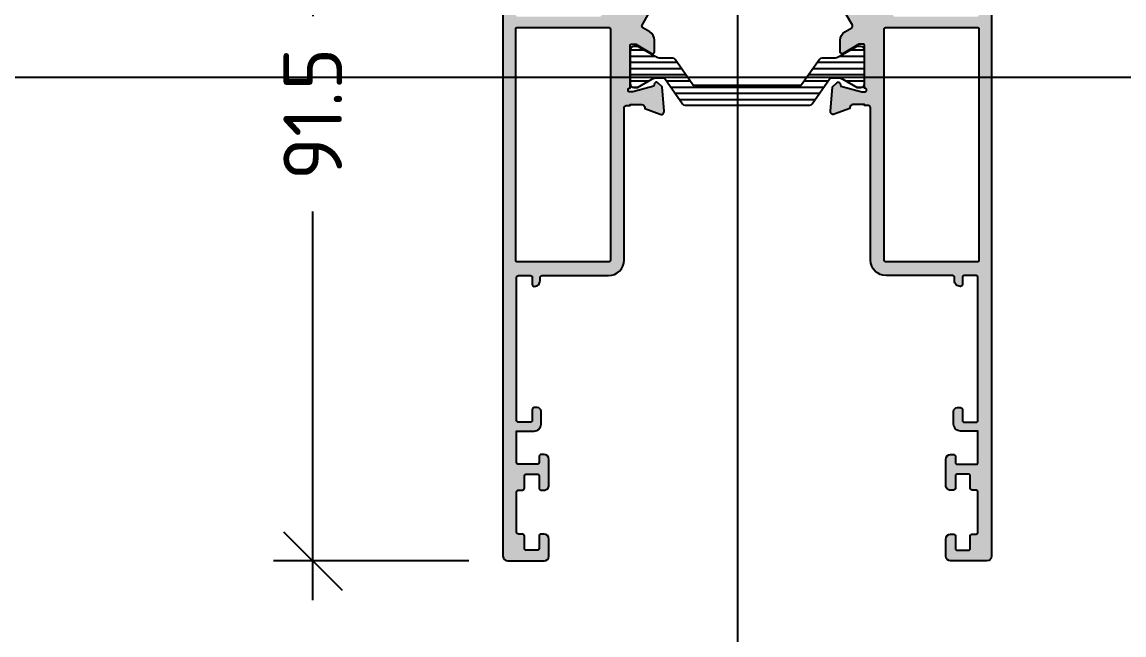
# Model space of a CAD drawing. Extents: x -4122 to 3414, y -5760 to 3840.
# Drawn here: x 667.8 to 780.6, y 1783 to 1845.7 of the extents above; entities that cross this region are included whole.
import ezdxf

# ---------------------------------------------------------------- set-up
doc = ezdxf.new("R2010")
doc.units = 0
doc.layers.get('0').update_dxf_attribs({"linetype": 'CONTINUOUS'})
doc.layers.get('DEFPOINTS').update_dxf_attribs({"linetype": 'CONTINUOUS'})
for name, color, linetype in [('ALUM', 7, 'CONTINUOUS'), ('DIM', 94, 'CONTINUOUS'), ('HATCH', 253, 'CONTINUOUS'), ('HATCH_PP', 254, 'CONTINUOUS'), ('PP', 7, 'CONTINUOUS'), ('UNMOVABLE', 4, 'CONTINUOUS')]:
    doc.layers.add(name, color=color, linetype=linetype)
doc.styles.add('ETEM_NAN', font='isocpeur.ttf')
doc.dimstyles.new('ETEM_ARCHITECTURE_STYLE$0', dxfattribs={"dimtxt": 2, "dimasz": 1, "dimexe": 1, "dimexo": 1, "dimgap": 1, "dimtad": 0, "dimdec": 1, "dimtxsty": 'ETEM_NAN', "dimblk": 'OBLIQUE', "dimcen": 0, "dimdle": 1, "dimclrd": 7, "dimclre": 7, "dimclrt": 7, "dimazin": 3, "dimtfac": 1, "dimtdec": 1, "dimtmove": 0, "dimatfit": 3, "dimtolj": 1, "dimtzin": 0})

# ---------------------------------------------------------------- blocks, each defined once
blk = doc.blocks.new('E_75_TEST_PAGE')
at = {"layer": 'DEFPOINTS'}
for p, q in [((185.9338302113247, 0), (185.9338302113247, -960)), ((278.8067960027729, -80), (73.06086441988009, -80))]:
    blk.add_line(p, q, dxfattribs=at)
blk = doc.blocks.new('_OBLIQUE')
at = {"color": 0, "linetype": 'BYBLOCK'}
blk.add_line((-0.5, -0.5), (0.5, 0.5), dxfattribs=at)
blk = doc.blocks.new('*D28')
at = {"layer": 'DEFPOINTS', "color": 0}
for p in [(717.228800937229, 1882.025410444965), (697.5642708811928, 1790.525410444963), (717.5288009372301, 1790.525410444963)]:
    blk.add_point(p, dxfattribs=at)
at = {"layer": 'DIM', "color": 7}
for p, q in [((697.5642708811927, 1886.025410444965), (697.5642708811927, 1846.275410444964)), ((713.228800937229, 1882.025410444965), (693.5642708811927, 1882.025410444965)), ((697.5642708811928, 1786.525410444963), (697.5642708811927, 1826.275410444964)), ((713.5288009372301, 1790.525410444963), (693.5642708811928, 1790.525410444963))]:
    blk.add_line(p, q, dxfattribs=at)
at = {"layer": 'DIM', "color": 7, "xscale": 6, "yscale": 6, "zscale": 6}
for p, rotation in [((697.5642708811927, 1882.025410444965), 90), ((697.5642708811928, 1790.525410444963), 270)]:
    blk.add_blockref('_OBLIQUE', p, dxfattribs=dict(at, rotation=rotation))
at = {"layer": 'DIM', "color": 7, "insert": (697.5642708811931, 1836.275410444963), "char_height": 6, "attachment_point": 5, "rotation": 90, "style": 'ETEM_NAN'}
blk.add_mtext('91.5', dxfattribs=at)

msp = doc.modelspace()

# ---------------------------------------------------------------- hatches: boundary and pattern name
at = {"layer": 'HATCH'}
h = msp.add_hatch(color=256, dxfattribs=at)
edge = h.paths.add_edge_path(flags=16)
edge.add_line((718.3288009370345, 1859.425410444956), (718.3288009371403, 1846.425410444971))
edge.add_arc((718.5288009371408, 1846.425410444973), 0.2000000000007276, 180.0000000005211, 269.9999999999186)
edge.add_line((718.5288009371408, 1846.225410444972), (726.9288009370174, 1846.225410444968))
edge.add_arc((726.9288009370172, 1846.425410444969), 0.2000000000006708, 269.9999999999837, 360.0000000000163)
edge.add_line((727.1288009370179, 1846.425410444969), (727.1288009370181, 1859.425410444949))
edge.add_arc((726.9288009370176, 1859.425410444949), 0.2000000000007276, 0, 89.99999999995114)
edge.add_line((726.9288009370176, 1859.62541044495), (718.5288009370335, 1859.625410444957))
edge.add_arc((718.5288009370335, 1859.425410444958), 0.1999999999988233, 89.99999999992671, 180.0000000005455)
edge = h.paths.add_edge_path()
edge.add_line((732.023827508479, 1857.169734665654), (731.5238275083815, 1859.369734665664))
edge.add_arc((731.3288009372264, 1859.325410444938), 0.1999999999986332, 12.80426606769394, 121.3117946474733)
edge.add_line((731.2248619380545, 1859.496280818176), (729.6288009372275, 1858.525410444937))
edge.add_line((729.6288009372275, 1858.525410444937), (729.2288009372252, 1858.525410444937))
edge.add_arc((729.2288009372252, 1858.725410444938), 0.2000000000007276, 180, 270, ccw=False)
edge.add_line((729.0288009372244, 1858.725410444938), (729.0288009372254, 1863.025410444946))
edge.add_arc((729.0288009372267, 1863.225410444943), 0.1999999999970896, 89.99999999964172, 269.99999999964984, ccw=False)
edge.add_line((729.0288009372281, 1863.42541044494), (729.3288009372278, 1863.42541044494))
edge.add_line((729.3288009372278, 1863.42541044494), (731.4669862995739, 1862.852485403834))
edge.add_line((731.4669862995739, 1862.852485403834), (731.5417009222516, 1862.573646635919))
edge.add_arc((731.7348860875092, 1862.625410444939), 0.1999999999998739, 195.0000000000041, 315.0000000002476)
edge.add_line((731.8763074437471, 1862.483989088702), (732.3106016881899, 1862.918283333148))
edge.add_line((732.3106016881899, 1862.918283333148), (732.5276593466593, 1865.399263722117))
edge.add_arc((732.2288009372297, 1865.42541044494), 0.3000000000015386, 355.0000000002853, 470.000000000246)
edge.add_line((732.1261948942307, 1865.707318231177), (730.5288009372294, 1865.125914378431))
edge.add_line((730.5288009372294, 1865.125914378431), (730.5288009372294, 1865.025410444942))
edge.add_arc((730.2288009372297, 1865.025410444942), 0.2999999999994429, 269.9999999996852, 359.99999999996743, ccw=False)
edge.add_line((730.2288009372284, 1864.725410444943), (729.7870585067234, 1864.725410444941))
edge.add_arc((729.7870585067227, 1864.525410444942), 0.199999999998937, 89.99999999988601, 156.4218215216777)
edge.add_arc((729.3288009372264, 1864.725410444939), 0.3000000000004058, 191.536959031283, 336.42182152242333, ccw=False)
edge.add_arc((728.8389029886563, 1864.625410444949), 0.2000000000111299, 11.5369590317385, 89.99999999943819)
edge.add_line((728.8389029886581, 1864.82541044496), (728.1288009371864, 1864.825410444932))
edge.add_arc((728.1288009372253, 1863.825410444932), 1.000000000000199, 90.00000000221306, 179.9999999999886)
edge.add_line((727.1288009372253, 1863.825410444932), (727.1288009372212, 1860.925410444946))
edge.add_arc((726.9288009372236, 1860.925410444946), 0.1999999999971749, 269.99999999997556, 359.99999999997556, ccw=False)
edge.add_line((726.9288009372236, 1860.725410444948), (718.528800937199, 1860.725410444948))
edge.add_arc((718.5288009371994, 1860.925410444949), 0.2000000000006992, 179.9999999999918, 269.99999999997556, ccw=False)
edge.add_line((718.3288009371987, 1860.925410444949), (718.3288009371994, 1873.525410444964))
edge.add_arc((718.5288009371963, 1873.525410444964), 0.1999999999970896, 90, 180, ccw=False)
edge.add_line((718.5288009371963, 1873.725410444961), (720.8288009372123, 1873.725410444961))
edge.add_arc((720.8288009372114, 1873.525410444961), 0.1999999999999034, 2.850129021680914e-10, 89.99999999971499, ccw=False)
edge.add_line((721.0288009372113, 1873.525410444962), (721.0288009372133, 1872.125410444963))
edge.add_arc((721.228800937212, 1872.125410444963), 0.1999999999989654, 180.0000000000244, 269.9999999995521)
edge.add_arc((721.2288009372174, 1872.725410444963), 0.799999999999585, 269.9999999995237, 359.9999999999776)
edge.add_line((722.0288009372167, 1872.725410444963), (722.0288009372176, 1875.025410444957))
edge.add_arc((721.2288009372111, 1875.025410444957), 0.8000000000064915, 359.9999999999939, 449.9999999999166)
edge.add_arc((721.228800937212, 1875.625410444963), 0.2000000000007844, 89.99999999991857, 179.9999999999837)
edge.add_line((721.0288009372113, 1875.625410444963), (721.0288009372108, 1875.025410444964))
edge.add_arc((720.8288009372119, 1875.025410444964), 0.1999999999989654, 270.00000000007327, 359.99999999999187, ccw=False)
edge.add_line((720.8288009372123, 1874.825410444965), (718.828800937224, 1874.825410444963))
edge.add_arc((718.8288009372233, 1875.325410444963), 0.5, 180, 270.0000000000521, ccw=False)
edge.add_line((718.3288009372233, 1875.325410444963), (718.3288009372233, 1880.325410444963))
edge.add_arc((718.8288009372233, 1880.325410444963), 0.5, 90, 180, ccw=False)
edge.add_line((718.8288009372233, 1880.825410444963), (720.8288009372105, 1880.825410444963))
edge.add_arc((720.8288009372105, 1880.625410444963), 0.200000000000756, 8.071765478234738e-12, 89.99999999999193, ccw=False)
edge.add_line((721.0288009372113, 1880.625410444963), (721.0288009372117, 1880.025410444964))
edge.add_arc((721.2288009372106, 1880.025410444964), 0.199999999998937, 180.0000000000082, 269.9999999996662)
edge.add_arc((721.2288009372143, 1880.625410444967), 0.8000000000014893, 269.9999999996539, 360.000000000232)
edge.add_line((722.0288009372158, 1880.62541044497), (722.0288009372117, 1881.825410444965))
edge.add_arc((721.8288009372114, 1881.825410444964), 0.2000000000003865, 4.233954e-10, 90.00000000003257)
edge.add_line((721.8288009372114, 1882.025410444964), (717.2288009372288, 1882.025410444964))
edge.add_arc((717.2288009372288, 1881.825410444963), 0.2000000000007276, 90.00000000004886, 180)
edge.add_line((717.0288009372281, 1881.825410444963), (717.0288009372297, 1791.025410444962))
edge.add_arc((717.5288009372299, 1791.025410444962), 0.5, 180, 270)
edge.add_line((717.5288009372299, 1790.525410444962), (721.22880093723, 1790.525410444962))
edge.add_arc((721.2288009372297, 1791.025410444962), 0.5000000000000142, 270, 359.9999999999984)
edge.add_line((721.7288009372297, 1791.025410444962), (721.72880093723, 1792.775410444955))
edge.add_arc((721.2288009372302, 1792.775410444955), 0.5, 359.9999999999984, 450)
edge.add_line((721.2288009372302, 1793.275410444955), (720.9288009372293, 1793.275410444955))
edge.add_arc((720.9288009372291, 1793.075410444956), 0.1999999999989654, 89.99999999995114, 179.9999999999837)
edge.add_line((720.7288009372302, 1793.075410444956), (720.7288009372302, 1791.825410444951))
edge.add_arc((720.5288009372294, 1791.825410444951), 0.2000000000006708, -89.99999999995123, 1.63140612130519e-11, ccw=False)
edge.add_line((720.5288009372294, 1791.62541044495), (719.4288009372304, 1791.62541044495))
edge.add_arc((719.4288009372304, 1791.825410444951), 0.2000000000006708, 179.9999999999837, 269.9999999999511, ccw=False)
edge.add_line((719.2288009372302, 1791.825410444951), (719.2288009372302, 1793.075410444956))
edge.add_arc((719.0288009372308, 1793.075410444956), 0.1999999999989654, 1.62844e-11, 90.00000000004886)
edge.add_line((719.0288009372308, 1793.275410444955), (718.6288009372421, 1793.275410444955))
edge.add_arc((718.6288009372421, 1793.475410444956), 0.2000000000006708, 179.9999999999837, 269.9999999999511, ccw=False)
edge.add_line((718.4288009372418, 1793.475410444956), (718.4288009372418, 1797.575410444956))
edge.add_arc((718.6288009372407, 1797.575410444956), 0.1999999999989654, 89.99999999995123, 179.9999999999837, ccw=False)
edge.add_line((718.6288009372407, 1797.775410444955), (719.0288009372294, 1797.775410444955))
edge.add_arc((719.0288009372294, 1797.975410444956), 0.2000000000006708, 270.0000000000488, 360.0000000000163)
edge.add_line((719.2288009372302, 1797.975410444956), (719.2288009372302, 1799.225410444943))
edge.add_arc((719.4288009372291, 1799.225410444943), 0.1999999999989654, 89.99999999995123, 179.9999999999837, ccw=False)
edge.add_line((719.4288009372291, 1799.425410444942), (720.5288009371815, 1799.425410444942))
edge.add_arc((720.5288009371826, 1799.225410444944), 0.1999999999979138, 1.7993784240388777e-09, 90.00000000033378, ccw=False)
edge.add_line((720.7288009371806, 1799.22541044495), (720.7288009372229, 1797.975410444948))
edge.add_arc((720.9288009372236, 1797.975410444956), 0.2000000000005286, 180.0000000020274, 269.9999999999756)
edge.add_line((720.9288009372232, 1797.775410444955), (721.2288009372295, 1797.775410444955))
edge.add_arc((721.2288009372288, 1798.275410444956), 0.5000000000011653, 270.0000000000944, 360.0000000004918)
edge.add_line((721.7288009372302, 1798.27541044496), (721.7288009372047, 1800.925410445053))
edge.add_arc((721.2288009371956, 1800.925410445047), 0.5000000000089528, 6.090381e-10, 89.99999999898711)
edge.add_line((721.2288009372043, 1801.425410445057), (720.9288009372, 1801.425410445062))
edge.add_arc((720.9288009371973, 1801.22541044506), 0.2000000000017224, 89.99999999925906, 180.0000000335866)
edge.add_line((720.7288009371956, 1801.225410444943), (720.7288009375492, 1800.625410445166))
edge.add_arc((720.5288009375478, 1800.625410445049), 0.2000000000016371, -89.99999999684093, 3.3607022942305775e-08, ccw=False)
edge.add_line((720.5288009375587, 1800.425410445047), (718.6288009372275, 1800.425410444955))
edge.add_arc((718.6288009372184, 1800.625410444955), 0.200000000000486, 179.9999999999308, 270.0000000026055, ccw=False)
edge.add_line((718.4288009372177, 1800.625410444955), (718.4288009372182, 1803.825410445002))
edge.add_line((718.4288009372182, 1803.825410445002), (720.2288009372218, 1803.825410445002))
edge.add_arc((720.228800937222, 1804.525410445001), 0.6999999999991502, 269.9999999999814, 360.0000000001291)
edge.add_line((720.9288009372214, 1804.525410445002), (720.9288009372189, 1805.825410445005))
edge.add_arc((720.528800937219, 1805.825410445005), 0.4000000000000625, 5.90311e-11, 90.0000000000692)
edge.add_line((720.5288009372181, 1806.225410445005), (720.2288009372188, 1806.225410445005))
edge.add_arc((720.2288009372188, 1806.025410445004), 0.2000000000007276, 90, 180)
edge.add_line((720.0288009372181, 1806.025410445004), (720.0288009372181, 1804.925410445004))
edge.add_arc((719.8288009372183, 1804.925410445005), 0.1999999999999602, 270.0000000000407, 359.99999999969873, ccw=False)
edge.add_line((719.8288009372183, 1804.725410445005), (718.6288009372182, 1804.725410445007))
edge.add_arc((718.6288009372189, 1804.925410445007), 0.2000000000006423, 179.9999999999756, 269.999999999829, ccw=False)
edge.add_line((718.4288009372182, 1804.925410445007), (718.4288009372195, 1819.525410444962))
edge.add_arc((718.6288009372203, 1819.525410444962), 0.2000000000007276, 90, 180, ccw=False)
edge.add_line((718.6288009372203, 1819.725410444963), (719.8288009372169, 1819.725410444963))
edge.add_arc((719.8288009372169, 1819.525410444962), 0.2000000000008129, 2.4385826691286638e-11, 89.99999999999193, ccw=False)
edge.add_line((720.0288009372176, 1819.525410444962), (720.0288009372185, 1818.825410444962))
edge.add_arc((720.2288009372197, 1818.825410444962), 0.2000000000007844, 180.0000000000203, 269.9999999988275)
edge.add_arc((720.2288009372274, 1819.225410444954), 0.599999999993102, 269.9999999988329, 360.0000000039938)
edge.add_line((720.8288009372205, 1819.225410444996), (720.8288009371996, 1819.525410444948))
edge.add_arc((721.0288009372008, 1819.525410444962), 0.2000000000009265, 90.00000000000807, 180.0000000041118, ccw=False)
edge.add_line((721.0288009372008, 1819.725410444963), (727.8288009372224, 1819.725410444963))
edge.add_arc((727.8288009372224, 1821.325410444958), 1.599999999995006, 270.0000000000041, 359.9999999999964)
edge.add_line((729.4288009372173, 1821.325410444958), (729.4288009372211, 1836.925410444947))
edge.add_arc((729.6288009372189, 1836.925410444949), 0.1999999999977149, 90.00000000002439, 180.0000000003501, ccw=False)
edge.add_line((729.6288009372189, 1837.125410444946), (730.028800937221, 1837.125410444946))
edge.add_line((730.0288009372208, 1837.125410444946), (730.0288009372208, 1837.225410444956))
edge.add_line((730.0288009372208, 1837.225410444956), (731.2288009372222, 1837.22541044495))
edge.add_arc((731.2288009372238, 1836.925410444951), 0.2999999999994429, 3.26281224261038e-11, 90.0000000003148, ccw=False)
edge.add_line((731.5288009372235, 1836.925410444951), (731.5288009372235, 1836.824906511462))
edge.add_line((731.5288009372235, 1836.824906511462), (733.1261948942248, 1836.243502658716))
edge.add_arc((733.2288009372243, 1836.525410444953), 0.3000000000015718, 249.9999999997731, 364.9999999997029)
edge.add_line((733.5276593466534, 1836.551557167776), (733.310601688184, 1839.032537556745))
edge.add_line((733.310601688184, 1839.032537556745), (732.876307443741, 1839.466831801191))
edge.add_arc((732.7348860875037, 1839.325410444952), 0.200000000000693, 45.00000000020727, 164.9999999995514)
edge.add_line((732.5417009222457, 1839.377174253975), (732.466986299568, 1839.098335486059))
edge.add_line((732.466986299568, 1839.098335486059), (730.3288009372219, 1838.525410444953))
edge.add_line((730.3288009372219, 1838.525410444953), (730.0288009372222, 1838.525410444953))
edge.add_arc((730.0288009372208, 1838.72541044495), 0.1999999999970896, 90.00000000035828, 270.00000000035016, ccw=False)
edge.add_line((730.0288009372194, 1838.925410444947), (730.0288009372199, 1843.22541044495))
edge.add_arc((730.2288009372206, 1843.22541044495), 0.2000000000007276, 90, 180, ccw=False)
edge.add_line((730.2288009372206, 1843.425410444951), (730.628800937223, 1843.425410444951))
edge.add_line((730.628800937223, 1843.425410444951), (732.2248619380499, 1842.454540071708))
edge.add_arc((732.3288009372219, 1842.625410444947), 0.1999999999990307, 238.6882053525763, 360.0000000030045)
edge.add_line((732.5288009372208, 1842.625410444957), (732.5288009371683, 1843.814330416827))
edge.add_arc((731.528800937254, 1843.814330416782), 0.9999999999141664, 2.5843406e-09, 58.68820535270839)
edge.add_line((732.0484959330694, 1844.668682282908), (731.3450055542454, 1845.096609515206))
edge.add_arc((731.4489445534183, 1845.267479888446), 0.2000000000005095, 149.9999999998697, 238.6882053524909, ccw=False)
edge.add_line((731.275739472661, 1845.367479888447), (732.0020060180783, 1846.625410444946))
edge.add_arc((731.8288009373224, 1846.725410444946), 0.1999999999992352, 329.999999999866, 449.9999999998046)
edge.add_line((731.8288009373233, 1846.925410444946), (728.5288009372251, 1846.925410444964))
edge.add_line((728.5288009372249, 1846.925410444964), (728.5288009372249, 1856.725410444927))
edge.add_arc((728.7288009372256, 1856.725410444927), 0.2000000000006992, 90.0000000000407, 180.0000000000081, ccw=False)
edge.add_line((728.7288009372256, 1856.925410444927), (731.8288009373222, 1856.925410444927))
edge.add_arc((731.828800937322, 1857.125410444928), 0.2000000000006423, 270.0000000000488, 372.8042660675896)
edge = h.paths.add_edge_path(flags=16)
edge.add_line((718.5288009373468, 1845.12541044497), (727.8288009371203, 1845.12541044497))
edge.add_arc((727.82880093712, 1844.925410444988), 0.1999999999816282, 2.6062707547680475e-10, 89.99999999996737, ccw=False)
edge.add_line((728.0288009371017, 1844.925410444989), (728.0288009372206, 1821.32541044496))
edge.add_arc((727.8288009372214, 1821.325410444958), 0.199999999999477, -89.9999999999593, 3.6641267797676846e-10, ccw=False)
edge.add_line((727.8288009372214, 1821.125410444959), (718.5288009372165, 1821.125410444966))
edge.add_arc((718.5288009372167, 1821.325410444966), 0.1999999999993634, 179.9999999996092, 269.99999999987784, ccw=False)
edge.add_line((718.3288009372174, 1821.325410444967), (718.3288009373458, 1844.925410444971))
edge.add_arc((718.5288009373463, 1844.92541044497), 0.2000000000003013, 89.99999999984527, 179.999999999601, ccw=False)
h = msp.add_hatch(color=256, dxfattribs=at)
h.dxf.hatch_style = 1
edge = h.paths.add_edge_path()
edge.add_arc((758.7288009374348, 1863.825410444942), 0.1999999999993867, -3.216086952306796e-09, 44.999999996816086, ccw=False)
edge.add_line((758.9288009374342, 1863.825410444931), (758.9288009374344, 1863.52541044495))
edge.add_arc((758.7288009374334, 1863.52541044495), 0.2000000000007844, 270.0000000003582, 360, ccw=False)
edge.add_line((758.7288009374348, 1863.325410444949), (758.4288009374201, 1863.325410444947))
edge.add_arc((758.4288009374319, 1861.325410444947), 2.000000000000085, 90.0000000003322, 138.5903778906429)
edge.add_line((756.9288009374337, 1862.648286100482), (756.9288009374337, 1860.925410444949))
edge.add_arc((757.1288009374344, 1860.925410444949), 0.2000000000007276, 180.0000000000082, 270)
edge.add_line((757.1288009374344, 1860.725410444948), (765.428800937371, 1860.725410444948))
edge.add_arc((765.4288009373705, 1860.925410444949), 0.2000000000007276, 270.0000000000326, 360)
edge.add_line((765.6288009373712, 1860.925410444949), (765.6288009373715, 1863.125410444948))
edge.add_arc((765.4288009373705, 1863.125410444948), 0.2000000000007276, 359.9999999999919, 449.9999999998371)
edge.add_line((765.4288009373714, 1863.325410444949), (764.3288009374174, 1863.325410444951))
edge.add_arc((764.3288009374179, 1863.62541044495), 0.2999999999991587, 150.0000000003645, 269.9999999998263, ccw=False)
edge.add_line((764.0689933162827, 1863.775410444948), (764.9061512066074, 1865.225410444948))
edge.add_arc((765.0793562873647, 1865.125410444948), 0.2000000000006819, 89.99999999996737, 150.0000000000112, ccw=False)
edge.add_line((765.0793562873652, 1865.325410444949), (766.8288009374343, 1865.325410444947))
edge.add_arc((766.8288009374343, 1865.125410444948), 0.1999999999989654, 1.63140612130519e-11, 90.00000000001631, ccw=False)
edge.add_line((767.0288009374332, 1865.125410444948), (767.0288009372204, 1791.025410444962))
edge.add_arc((766.5288009372204, 1791.025410444962), 0.5, 270, 360, ccw=False)
edge.add_line((766.5288009372204, 1790.525410444962), (762.8288009372203, 1790.525410444962))
edge.add_arc((762.8288009372205, 1791.025410444962), 0.4999999999999858, 179.9999999999984, 269.9999999999935, ccw=False)
edge.add_line((762.3288009372205, 1791.025410444962), (762.3288009372203, 1792.775410444955))
edge.add_arc((762.8288009372201, 1792.775410444955), 0.5, 90, 180.0000000000016, ccw=False)
edge.add_line((762.8288009372201, 1793.275410444955), (763.128800937221, 1793.275410444955))
edge.add_arc((763.1288009372212, 1793.075410444956), 0.1999999999989086, 0, 90.00000000003263, ccw=False)
edge.add_line((763.3288009372201, 1793.075410444956), (763.3288009372201, 1791.825410444951))
edge.add_arc((763.5288009372208, 1791.825410444951), 0.2000000000006708, 179.9999999999837, 269.9999999999512)
edge.add_line((763.5288009372208, 1791.62541044495), (764.6288009372198, 1791.62541044495))
edge.add_arc((764.6288009372194, 1791.825410444951), 0.2000000000007276, 270.0000000000326, 360)
edge.add_line((764.8288009372201, 1791.825410444951), (764.8288009372199, 1793.075410444956))
edge.add_arc((765.028800937219, 1793.075410444956), 0.1999999999989654, 89.99999999995123, 179.9999999999837, ccw=False)
edge.add_line((765.0288009372194, 1793.275410444955), (765.4288009372082, 1793.275410444955))
edge.add_arc((765.4288009372077, 1793.475410444956), 0.2000000000006708, 270.0000000000488, 360.0000000000163)
edge.add_line((765.6288009372084, 1793.475410444956), (765.6288009372084, 1797.575410444956))
edge.add_arc((765.4288009372095, 1797.575410444956), 0.1999999999989654, 1.62844e-11, 90.00000000004886)
edge.add_line((765.4288009372095, 1797.775410444955), (765.0288009372208, 1797.775410444955))
edge.add_arc((765.0288009372208, 1797.975410444956), 0.2000000000006708, 179.9999999999837, 269.9999999999511, ccw=False)
edge.add_line((764.8288009372201, 1797.975410444956), (764.8288009372201, 1799.225410444943))
edge.add_arc((764.6288009372212, 1799.225410444943), 0.1999999999989654, 1.62844e-11, 90.00000000004886)
edge.add_line((764.6288009372212, 1799.425410444942), (763.5288009372688, 1799.425410444942))
edge.add_arc((763.5288009372672, 1799.225410444944), 0.1999999999979138, 89.99999999965803, 179.9999999982006)
edge.add_line((763.3288009372696, 1799.22541044495), (763.3288009372274, 1797.975410444948))
edge.add_arc((763.1288009372266, 1797.975410444956), 0.2000000000005002, 270.00000000001626, 359.99999999797257, ccw=False)
edge.add_line((763.1288009372266, 1797.775410444955), (762.8288009372203, 1797.775410444955))
edge.add_arc((762.8288009372214, 1798.275410444956), 0.5000000000011653, 179.9999999995082, 269.9999999999088, ccw=False)
edge.add_line((762.3288009372201, 1798.27541044496), (762.3288009372455, 1800.925410445053))
edge.add_arc((762.8288009372546, 1800.925410445047), 0.5000000000089244, 90.00000000100971, 179.999999999391, ccw=False)
edge.add_line((762.8288009372455, 1801.425410445057), (763.1288009372498, 1801.425410445062))
edge.add_arc((763.1288009372525, 1801.22541044506), 0.2000000000017366, -3.358258027219563e-08, 90.00000000074908, ccw=False)
edge.add_line((763.3288009372542, 1801.225410444943), (763.3288009369006, 1800.625410445166))
edge.add_arc((763.5288009369025, 1800.625410445049), 0.2000000000016371, 179.9999999663889, 269.9999999968408)
edge.add_line((763.5288009368916, 1800.425410445047), (765.4288009372227, 1800.425410444955))
edge.add_arc((765.4288009372318, 1800.625410444955), 0.2000000000005002, 269.9999999973945, 360.0000000000651)
edge.add_line((765.6288009372321, 1800.625410444955), (765.6288009372316, 1803.825410445002))
edge.add_line((765.6288009372316, 1803.825410445002), (763.828800937228, 1803.825410445002))
edge.add_arc((763.8288009372278, 1804.525410445001), 0.6999999999991502, 179.9999999998709, 270.00000000001864, ccw=False)
edge.add_line((763.1288009372289, 1804.525410445002), (763.1288009372314, 1805.825410445005))
edge.add_arc((763.5288009372313, 1805.825410445005), 0.4000000000000341, 89.99999999992667, 179.9999999999389, ccw=False)
edge.add_line((763.5288009372317, 1806.225410445005), (763.828800937231, 1806.225410445005))
edge.add_arc((763.828800937231, 1806.025410445004), 0.2000000000007276, 0, 90, ccw=False)
edge.add_line((764.0288009372317, 1806.025410445004), (764.0288009372317, 1804.925410445004))
edge.add_arc((764.228800937232, 1804.925410445005), 0.1999999999999886, 180.0000000003013, 269.9999999999512)
edge.add_line((764.2288009372315, 1804.725410445005), (765.4288009372316, 1804.725410445007))
edge.add_arc((765.4288009372314, 1804.925410445007), 0.2000000000006423, 270.0000000001791, 360.0000000000244)
edge.add_line((765.6288009372316, 1804.925410445007), (765.6288009372303, 1819.525410444962))
edge.add_arc((765.4288009372295, 1819.525410444962), 0.2000000000007276, 0, 90)
edge.add_line((765.4288009372295, 1819.725410444963), (764.2288009372329, 1819.725410444963))
edge.add_arc((764.2288009372329, 1819.525410444962), 0.2000000000008129, 90, 179.9999999999756)
edge.add_line((764.0288009372322, 1819.525410444962), (764.0288009372313, 1818.825410444962))
edge.add_arc((763.8288009372305, 1818.825410444962), 0.2000000000007844, 270.00000000117245, 359.99999999997965, ccw=False)
edge.add_arc((763.8288009372224, 1819.225410444954), 0.599999999993102, 179.9999999960062, 270.0000000011616, ccw=False)
edge.add_line((763.2288009372293, 1819.225410444996), (763.2288009372502, 1819.525410444948))
edge.add_arc((763.0288009372495, 1819.525410444962), 0.200000000000955, 359.9999999958882, 449.9999999999837)
edge.add_line((763.0288009372495, 1819.725410444963), (756.2288009372279, 1819.725410444963))
edge.add_arc((756.2288009372279, 1821.325410444958), 1.599999999995006, 180.0000000000036, 269.9999999999959, ccw=False)
edge.add_line((754.628800937233, 1821.325410444958), (754.6288009372291, 1836.925410444947))
edge.add_arc((754.4288009372314, 1836.925410444949), 0.1999999999977149, 359.9999999996499, 449.9999999999675)
edge.add_line((754.4288009372314, 1837.125410444946), (754.0288009372292, 1837.125410444946))
edge.add_line((754.028800937229, 1837.125410444946), (754.028800937229, 1837.225410444956))
edge.add_line((754.028800937229, 1837.225410444956), (752.8288009372276, 1837.22541044495))
edge.add_arc((752.828800937226, 1836.925410444951), 0.2999999999994429, 89.99999999968517, 179.9999999999674)
edge.add_line((752.5288009372267, 1836.925410444951), (752.5288009372267, 1836.824906511462))
edge.add_line((752.5288009372267, 1836.824906511462), (750.9314069802255, 1836.243502658716))
edge.add_arc((750.828800937226, 1836.525410444953), 0.3000000000015913, 175.0000000002966, 290.00000000023715, ccw=False)
edge.add_line((750.5299425277968, 1836.551557167776), (750.7470001862663, 1839.032537556745))
edge.add_line((750.7470001862663, 1839.032537556745), (751.1812944307093, 1839.466831801191))
edge.add_arc((751.3227157869466, 1839.325410444952), 0.200000000000693, 15.000000000448608, 134.9999999997927, ccw=False)
edge.add_line((751.5159009522046, 1839.377174253975), (751.5906155748822, 1839.098335486059))
edge.add_line((751.5906155748822, 1839.098335486059), (753.7288009372284, 1838.525410444953))
edge.add_line((753.7288009372284, 1838.525410444953), (754.0288009372281, 1838.525410444953))
edge.add_arc((754.028800937229, 1838.72541044495), 0.1999999999970896, 269.9999999996417, 449.9999999996417)
edge.add_line((754.0288009372304, 1838.925410444947), (754.0288009372301, 1843.22541044495))
edge.add_arc((753.8288009372292, 1843.22541044495), 0.2000000000007276, 0, 90)
edge.add_line((753.8288009372292, 1843.425410444951), (753.4288009372268, 1843.425410444951))
edge.add_line((753.4288009372268, 1843.425410444951), (751.8327399363999, 1842.454540071708))
edge.add_arc((751.7288009372284, 1842.625410444947), 0.1999999999989769, 179.9999999969874, 301.311794647414, ccw=False)
edge.add_line((751.528800937229, 1842.625410444957), (751.5288009372815, 1843.814330416827))
edge.add_arc((752.5288009371958, 1843.814330416782), 0.9999999999141096, 121.31179464729331, 179.9999999974189, ccw=False)
edge.add_line((752.0091059413804, 1844.668682282908), (752.7125963202044, 1845.096609515206))
edge.add_arc((752.608657321032, 1845.267479888446), 0.20000000000048, 301.3117946474953, 390.0000000001385)
edge.add_line((752.7818624017888, 1845.367479888447), (752.0555958563717, 1846.625410444946))
edge.add_arc((752.2288009371279, 1846.725410444946), 0.1999999999992106, 90.00000000019543, 210.0000000001381, ccw=False)
edge.add_line((752.228800937127, 1846.925410444946), (755.5288009372251, 1846.925410444964))
edge.add_line((755.5288009372249, 1846.925410444964), (755.5288009372249, 1856.725410444927))
edge.add_arc((755.3288009372242, 1856.725410444927), 0.2000000000007276, 0, 89.99999999996744)
edge.add_line((755.3288009372246, 1856.925410444927), (752.2288009371281, 1856.925410444927))
edge.add_arc((752.2288009371283, 1857.125410444928), 0.2000000000006139, 167.1957339324006, 269.9999999999511, ccw=False)
edge.add_line((752.0337743659712, 1857.169734665654), (752.5337743660688, 1859.369734665664))
edge.add_arc((752.7288009372238, 1859.325410444938), 0.1999999999986332, 58.68820535252672, 167.195733932306, ccw=False)
edge.add_line((752.8327399363953, 1859.496280818176), (754.4288009372223, 1858.525410444937))
edge.add_line((754.4288009372223, 1858.525410444937), (754.8288009372246, 1858.525410444937))
edge.add_arc((754.8288009372246, 1858.725410444938), 0.2000000000007276, 270, 360)
edge.add_line((755.0288009372254, 1858.725410444938), (755.0288009372244, 1863.025410444946))
edge.add_arc((755.0288009372235, 1863.225410444943), 0.1999999999970896, 270.0000000003583, 450.0000000003583)
edge.add_line((755.0288009372222, 1863.42541044494), (754.7288009372224, 1863.42541044494))
edge.add_line((754.7288009372224, 1863.42541044494), (752.5906155748763, 1862.852485403834))
edge.add_line((752.5906155748763, 1862.852485403834), (752.5159009521986, 1862.573646635919))
edge.add_arc((752.3227157869411, 1862.625410444939), 0.1999999999998465, 224.9999999997467, 344.99999999999375, ccw=False)
edge.add_line((752.1812944307031, 1862.483989088702), (751.7470001862604, 1862.918283333148))
edge.add_line((751.7470001862604, 1862.918283333148), (751.5299425277909, 1865.399263722117))
edge.add_arc((751.8288009372201, 1865.42541044494), 0.300000000001567, 69.9999999997591, 184.9999999997142, ccw=False)
edge.add_line((751.9314069802195, 1865.707318231177), (753.5288009372208, 1865.125914378431))
edge.add_line((753.5288009372208, 1865.125914378431), (753.5288009372208, 1865.025410444942))
edge.add_arc((753.8288009372205, 1865.025410444942), 0.2999999999994429, 180.0000000000326, 270.0000000003148)
edge.add_line((753.8288009372219, 1864.725410444943), (754.2705433677269, 1864.725410444941))
edge.add_arc((754.2705433677276, 1864.525410444942), 0.199999999998937, 23.578178478322286, 90.00000000011403, ccw=False)
edge.add_arc((754.7288009372234, 1864.725410444939), 0.3000000000003797, 203.5781784775789, 348.4630409687181)
edge.add_arc((755.218698885794, 1864.625410444949), 0.2000000000111578, 90.00000000057003, 168.4630409682631, ccw=False)
edge.add_line((755.2186988857917, 1864.82541044496), (757.9288009374408, 1864.82541044494))
edge.add_arc((757.9288009374324, 1864.625410444933), 0.2000000000068098, 44.99999999801952, 89.99999999757358, ccw=False)
edge.add_line((758.0702222936794, 1864.76683180117), (758.8702222936794, 1863.966831801171))
edge = h.paths.add_edge_path(flags=16)
edge.add_line((765.7288009374157, 1859.425410444956), (765.7288009373102, 1846.425410444971))
edge.add_arc((765.5288009373095, 1846.425410444973), 0.2000000000006708, 270.0000000000814, 359.99999999948704, ccw=False)
edge.add_line((765.5288009373095, 1846.225410444972), (757.1288009374329, 1846.225410444968))
edge.add_arc((757.1288009374331, 1846.425410444969), 0.2000000000006708, 179.9999999999837, 270.00000000001626, ccw=False)
edge.add_line((756.9288009374324, 1846.425410444969), (756.9288009374321, 1859.425410444949))
edge.add_arc((757.1288009374326, 1859.425410444949), 0.2000000000006708, 90.00000000003263, 180, ccw=False)
edge.add_line((757.1288009374326, 1859.62541044495), (765.5288009374168, 1859.625410444957))
edge.add_arc((765.5288009374168, 1859.425410444958), 0.1999999999988233, -5.455831342260353e-10, 90.00000000006509, ccw=False)
edge = h.paths.add_edge_path(flags=16)
edge.add_arc((765.5288009373149, 1844.92541044497), 0.2000000000003013, 3.9898395698401146e-10, 90.00000000014649, ccw=False)
edge.add_line((765.7288009373152, 1844.925410444971), (765.7288009374435, 1821.325410444967))
edge.add_arc((765.5288009374441, 1821.325410444966), 0.1999999999993634, -89.99999999986971, 3.948912308260333e-10, ccw=False)
edge.add_line((765.5288009374445, 1821.125410444966), (756.2288009374396, 1821.125410444959))
edge.add_arc((756.2288009374398, 1821.325410444958), 0.1999999999994628, 179.9999999996377, 269.99999999996743, ccw=False)
edge.add_line((756.0288009374405, 1821.32541044496), (756.0288009375596, 1844.925410444989))
edge.add_arc((756.2288009375412, 1844.925410444988), 0.1999999999816282, 90.00000000003263, 179.9999999997395, ccw=False)
edge.add_line((756.2288009375408, 1845.12541044497), (765.5288009373143, 1845.12541044497))
at = {"layer": 'HATCH_PP'}
h = msp.add_hatch(dxfattribs=at)
h.set_pattern_fill('ANSI31', color=256, scale=0.2, angle=135, style=0)
h.set_pattern_definition([(180, (0, -480.0000000000018), (-1e-16, -0.635), [])])
edge = h.paths.add_edge_path()
edge.add_line((742.0288009372199, 1839.175410444947), (736.6346295554214, 1839.175410444947))
edge.add_arc((736.6346295554225, 1839.37541044495), 0.2000000000023192, 214.9999999996856, 269.9999999996743, ccw=False)
edge.add_line((736.4707991465622, 1839.260695157679), (734.6595105364432, 1841.847483375856))
edge.add_arc((734.4137649231571, 1841.67541044495), 0.2999999999999514, 35.00000000018911, 90.0000000001737)
edge.add_line((734.4137649231562, 1841.97541044495), (733.1895704526797, 1841.97541044495))
edge.add_arc((733.1895704526808, 1843.175410444955), 1.200000000004593, 239.9999999999494, 269.9999999999511, ccw=False)
edge.add_line((732.5895704526775, 1842.13617996041), (730.7895704526783, 1843.175410444947))
edge.add_line((730.7895704526783, 1843.175410444947), (730.4288009372214, 1843.175410444947))
edge.add_arc((730.4288009372214, 1842.775410444946), 0.4000000000014552, 90, 180)
edge.add_line((730.0288009372199, 1842.775410444946), (730.0288009372199, 1839.375410444952))
edge.add_arc((730.4288009372214, 1839.375410444952), 0.4000000000014552, 180, 270)
edge.add_line((730.4288009372214, 1838.97541044495), (730.7895704526783, 1838.97541044495))
edge.add_line((730.7895704526783, 1838.97541044495), (732.2431602911639, 1839.81464092949))
edge.add_arc((732.8431602911672, 1838.775410444946), 1.200000000004633, 90.00000000005417, 120.00000000005531, ccw=False)
edge.add_line((732.8431602911661, 1839.97541044495), (733.4246875271093, 1839.97541044495))
edge.add_arc((733.4246875271082, 1839.775410444948), 0.2000000000023192, 34.9999999996856, 89.99999999967429, ccw=False)
edge.add_line((733.5885179359685, 1839.890125732219), (735.3998065460875, 1837.303337514041))
edge.add_arc((735.6455521593717, 1837.475410444944), 0.2999999999963747, 214.9999999998192, 269.9999999998263)
edge.add_line((735.6455521593708, 1837.175410444947), (742.0288009372199, 1837.175410444947))
edge.add_line((742.0288009372199, 1837.175410444947), (748.412049715069, 1837.175410444947))
edge.add_arc((748.4120497150699, 1837.475410444947), 0.2999999999999545, 269.9999999998263, 324.9999999998109)
edge.add_line((748.657795328356, 1837.303337514041), (750.4690839384713, 1839.890125732219))
edge.add_arc((750.6329143473316, 1839.775410444948), 0.2000000000023454, 90.00000000032571, 145.0000000003144, ccw=False)
edge.add_line((750.6329143473305, 1839.97541044495), (751.2144415832737, 1839.97541044495))
edge.add_arc((751.2144415832726, 1838.775410444946), 1.200000000004593, 59.99999999994469, 89.99999999994583, ccw=False)
edge.add_line((751.8144415832759, 1839.81464092949), (753.2680314217615, 1838.97541044495))
edge.add_line((753.2680314217615, 1838.97541044495), (753.6288009372184, 1838.97541044495))
edge.add_arc((753.6288009372184, 1839.375410444952), 0.4000000000014552, 270, 360)
edge.add_line((754.0288009372199, 1839.375410444952), (754.0288009372199, 1842.775410444946))
edge.add_arc((753.6288009372184, 1842.775410444946), 0.4000000000014552, 0, 90)
edge.add_line((753.6288009372184, 1843.175410444947), (753.2680314217615, 1843.175410444947))
edge.add_line((753.2680314217615, 1843.175410444947), (751.4680314217622, 1842.13617996041))
edge.add_arc((750.868031421759, 1843.175410444955), 1.200000000004577, 270.0000000000489, 300.0000000000506, ccw=False)
edge.add_line((750.8680314217601, 1841.97541044495), (749.6438369512836, 1841.97541044495))
edge.add_arc((749.6438369512827, 1841.67541044495), 0.2999999999999545, 89.9999999998263, 144.9999999998109)
edge.add_line((749.3980913379966, 1841.847483375856), (747.5868027278776, 1839.260695157679))
edge.add_arc((747.4229723190173, 1839.37541044495), 0.2000000000023454, 270.0000000003257, 325.0000000003144, ccw=False)
edge.add_line((747.4229723190184, 1839.175410444947), (742.0288009372199, 1839.175410444947))
edge = h.paths.add_edge_path()
edge.add_arc((750.009080227578, 1863.93408711353), 0.2999999999999, -32.06568383129951, 145.3097079238129, ccw=False)
edge.add_arc((750.5175442516033, 1863.615552443093), 0.2999999999983185, 147.9343161686012, 203.9999999993221)
edge.add_line((750.2434806143107, 1863.493531450174), (750.6952776175727, 1862.478778766477))
edge.add_arc((750.2385048887496, 1862.275410444945), 0.499999999999555, -90, 23.999999999371312, ccw=False)
edge.add_line((750.2385048887496, 1861.775410444945), (735.0370675410383, 1861.775410444945))
edge.add_arc((735.0370675410384, 1862.275410444945), 0.5000000000004547, 157.0928652241333, 269.999999999987, ccw=False)
edge.add_line((734.5764990697204, 1862.470029773966), (734.8510893555418, 1863.119850266185))
edge.add_arc((734.574748272751, 1863.236621863597), 0.3000000000003812, 337.0928652240984, 449.99036076543)
edge.add_line((734.5747987436649, 1863.536621859352), (734.2368661853512, 1863.536678711902))
edge.add_arc((734.2368157144399, 1863.236678716147), 0.3000000000008642, 89.99036076592938, 122.5631336286453)
edge.add_line((734.0753471325457, 1863.489518382856), (733.6897322631227, 1863.243256841175))
edge.add_arc((733.7704665540684, 1863.116837007821), 0.1499999999990572, 122.563133628388, 251.4180850774637)
edge.add_line((733.7226675336893, 1862.974656651757), (733.8341028264136, 1862.937193685877))
edge.add_arc((733.7703707992408, 1862.747619877791), 0.1999999999996052, -35.885612183998774, 71.41808507731997, ccw=False)
edge.add_line((733.9324085715722, 1862.630386092824), (733.4036581756642, 1861.899559767495))
edge.add_arc((733.1606015171658, 1862.075410444945), 0.3000000000004227, 270.0000000002388, 324.11438781615385, ccw=False)
edge.add_line((733.160601517167, 1861.775410444945), (732.0892416401826, 1861.775410444945))
edge.add_arc((732.0892416401824, 1862.975410444945), 1.199999999999818, 240.0063172670236, 270.00000000001086, ccw=False)
edge.add_line((731.4893562263784, 1861.936113812455), (729.7584161794945, 1862.935218066077))
edge.add_arc((729.608416179494, 1862.675410444942), 0.2999999999999255, 59.99999999989653, 89.99999999984801)
edge.add_line((729.6084161794948, 1862.975410444942), (729.4288009372245, 1862.975410444942))
edge.add_arc((729.4288009372254, 1862.575410444942), 0.4000000000005457, 90.00000000013027, 180.0000000001303)
edge.add_line((729.0288009372249, 1862.575410444941), (729.0288009372249, 1859.175410444943))
edge.add_arc((729.4288009372254, 1859.175410444942), 0.4000000000005457, 179.9999999998697, 269.9999999998698)
edge.add_line((729.4288009372245, 1858.775410444941), (729.6084161794948, 1858.775410444941))
edge.add_arc((729.6084161794943, 1859.07541044494), 0.299999999999045, 270.0000000001086, 300.0000000001527)
edge.add_line((729.7584161794945, 1858.815602823806), (731.3155958564681, 1859.714640929484))
edge.add_line((731.3155958564681, 1859.714640929484), (731.4888009372295, 1859.814640929486))
edge.add_arc((732.0888009372253, 1858.775410444942), 1.200000000000488, 89.9999999999132, 119.99999999975589, ccw=False)
edge.add_line((732.0888009372271, 1859.975410444942), (751.9688009372236, 1859.975410444942))
edge.add_arc((751.968800937225, 1858.775410444943), 1.199999999998909, 60.00000000022487, 90.00000000006509, ccw=False)
edge.add_line((752.5688009372203, 1859.814640929486), (752.7420060179826, 1859.714640929484))
edge.add_line((752.7420060179826, 1859.714640929484), (754.2991856949526, 1858.815602823806))
edge.add_arc((754.4491856949542, 1859.075410444945), 0.3000000000040384, 240.0000000000993, 270.0000000001519)
edge.add_line((754.449185694955, 1858.775410444941), (754.6288009372253, 1858.775410444941))
edge.add_arc((754.6288009372244, 1859.175410444942), 0.4000000000005457, 270.0000000001302, 360.0000000001303)
edge.add_line((755.0288009372249, 1859.175410444943), (755.0288009372249, 1862.575410444941))
edge.add_arc((754.6288009372244, 1862.575410444942), 0.4000000000005457, 359.9999999998698, 449.9999999998697)
edge.add_line((754.6288009372253, 1862.975410444942), (754.449185694955, 1862.975410444942))
edge.add_arc((754.4491856949558, 1862.675410444942), 0.2999999999999545, 90.000000000152, 120.0000000001035)
edge.add_line((754.2991856949553, 1862.935218066077), (752.5481227562046, 1861.924498813485))
edge.add_arc((751.9688259904095, 1862.975410444944), 1.199999999998762, 276.5048365501938, 298.8649870825527, ccw=False)
edge.add_arc((752.0707843664269, 1862.081204378336), 0.2999999999993638, 203.2000000000446, 276.50483655060515, ccw=False)
edge.add_line((751.795043764651, 1861.963021805459), (750.6303621400954, 1864.578939564122))
edge.add_arc((750.1735894112728, 1864.375571242586), 0.500000000000608, 23.99999999980248, 89.99999999996092)
edge.add_line((750.1735894112732, 1864.875571242586), (733.8840124631766, 1864.875571242586))
edge.add_arc((733.8840124631774, 1864.375571242586), 0.5, 90.00000000009119, 156.0000000002478)
edge.add_line((733.4272397343553, 1864.578939564122), (732.4112736919902, 1862.297042471917))
edge.add_arc((732.6853373292831, 1862.175021478995), 0.2999999999998941, 156.0000000001005, 270.6682901125675)
edge.add_line((732.6888364087896, 1861.875041885618), (733.1952901347437, 1861.8809493603))
edge.add_arc((733.1917910552374, 1862.180928953677), 0.2999999999997827, 270.6682901125241, 324.997645856226)
edge.add_line((733.4375295982596, 1862.00884592583), (733.9043714553715, 1862.675506893062))
edge.add_arc((733.7815021838599, 1862.761548406985), 0.1500000000003482, 324.9976458563025, 432.8712943019934)
edge.add_line((733.8256800562336, 1862.904895243688), (733.7116667324477, 1862.940032859438))
edge.add_arc((733.7705705622792, 1863.131161975041), 0.199999999999531, 142.4772434619085, 252.87129430199178, ccw=False)
edge.add_line((733.6119482638838, 1863.252977271501), (734.0822097350189, 1863.865330215394))
edge.add_arc((734.3201431826125, 1863.682607270704), 0.3000000000001464, 90.03352705274091, 142.4772434618713, ccw=False)
edge.add_line((734.3199676353848, 1863.982607219343), (734.804162214829, 1863.982890549447))
edge.add_arc((734.8043377620568, 1863.682890600808), 0.3000000000005835, -18.015506114881475, 90.03352705276251, ccw=False)
edge.add_line((735.0896296174611, 1863.590108289776), (734.8927475016495, 1862.984724963022))
edge.add_arc((735.1780393570531, 1862.891942651991), 0.2999999999996175, 161.9844938852367, 341.9844938852366)
edge.add_line((735.4633312124566, 1862.799160340961), (735.7748693315731, 1863.7674543875))
edge.add_arc((736.0604520475781, 1863.675571242587), 0.299999999999927, 89.99999999989137, 162.1649832031499, ccw=False)
edge.add_line((736.0604520475787, 1863.975571242587), (749.5157359364345, 1863.975571242587))
edge.add_arc((749.5157359364366, 1864.275571242586), 0.2999999999997272, 269.9999999995874, 325.3097079233666)

# ---------------------------------------------------------------- linework, layer by layer
at = {"layer": 'ALUM'}
for points in [[(717.0288009372281, 1881.825410444963), (717.0288009372299, 1791.025410444962, 0.4142135623730909), (717.5288009372299, 1790.525410444962), (721.2288009372297, 1790.525410444962, 0.4142135623730784), (721.7288009372297, 1791.025410444962), (721.7288009372302, 1792.775410444955, 0.4142135623731117), (721.2288009372302, 1793.275410444955), (720.9288009372291, 1793.275410444955, 0.4142135623732615), (720.7288009372302, 1793.075410444956), (720.7288009372302, 1791.825410444951, -0.4142135623729286), (720.5288009372294, 1791.62541044495), (719.4288009372304, 1791.62541044495, -0.4142135623729286), (719.2288009372302, 1791.825410444951), (719.2288009372302, 1793.075410444956, 0.4142135623732615), (719.0288009372308, 1793.275410444955), (718.6288009372421, 1793.275410444955, -0.4142135623729286), (718.4288009372418, 1793.475410444956), (718.4288009372418, 1797.575410444956, -0.4142135623732615), (718.6288009372407, 1797.775410444955), (719.0288009372294, 1797.775410444955, 0.4142135623729286), (719.2288009372302, 1797.975410444956), (719.2288009372302, 1799.225410444943, -0.4142135623732615), (719.4288009372291, 1799.425410444942), (720.5288009371817, 1799.425410444942, -0.414213562365603), (720.7288009371806, 1799.22541044495), (720.7288009372229, 1797.975410444948, 0.4142135623626061), (720.9288009372232, 1797.775410444955), (721.2288009372297, 1797.775410444955, 0.4142135623751325), (721.7288009372302, 1798.27541044496), (721.7288009372047, 1800.925410445053, 0.4142135623648079), (721.2288009372043, 1801.425410445057), (720.9288009372, 1801.425410445062, 0.4142135625486099), (720.7288009371956, 1801.225410444943), (720.7288009375494, 1800.625410445166, -0.4142135625287376), (720.5288009375587, 1800.425410445047), (718.6288009372275, 1800.425410444955, -0.4142135623867707), (718.4288009372177, 1800.625410444955), (718.4288009372182, 1803.825410445002), (720.228800937222, 1803.825410445002, 0.4142135623738494), (720.9288009372214, 1804.525410445002), (720.9288009372186, 1805.825410445005, 0.4142135623731497), (720.5288009372181, 1806.225410445005), (720.2288009372188, 1806.225410445005, 0.414213562373095), (720.0288009372181, 1806.025410445004), (720.0288009372181, 1804.925410445004, -0.4142135623713365), (719.8288009372183, 1804.725410445005), (718.6288009372184, 1804.725410445007, -0.4142135623723484), (718.4288009372182, 1804.925410445007), (718.4288009372195, 1819.525410444962, -0.4142135623730846), (718.6288009372203, 1819.725410444963), (719.8288009372169, 1819.725410444963, -0.4142135623729442), (720.0288009372176, 1819.525410444962), (720.0288009372185, 1818.825410444962, 0.4142135623669921), (720.2288009372156, 1818.625410444961, 0.41421356239947), (720.8288009372205, 1819.225410444996), (720.8288009371996, 1819.525410444948, -0.4142135623940885), (721.0288009372008, 1819.725410444963), (727.8288009372224, 1819.725410444963, 0.4142135623730581), (729.4288009372173, 1821.325410444958), (729.4288009372214, 1836.925410444947, -0.4142135623747963), (729.6288009372189, 1837.125410444946), (730.0288009372208, 1837.125410444946), (730.0288009372208, 1837.225410444956), (731.2288009372224, 1837.22541044495, -0.4142135623745378), (731.5288009372235, 1836.925410444951), (731.5288009372235, 1836.824906511462), (733.1261948942248, 1836.243502658716, 0.5486187866262935), (733.5276593466534, 1836.551557167776), (733.310601688184, 1839.032537556745), (732.8763074437408, 1839.466831801191, 0.5773502691858222), (732.5417009222457, 1839.377174253975), (732.466986299568, 1839.098335486059), (730.3288009372219, 1838.525410444953), (730.0288009372222, 1838.525410444953, -0.9999999999999644), (730.0288009372194, 1838.925410444947), (730.0288009372199, 1843.22541044495, -0.4142135623731159), (730.2288009372206, 1843.425410444951), (730.628800937223, 1843.425410444951), (732.2248619380499, 1842.454540071708, 0.5850073685962967), (732.5288009372208, 1842.625410444957), (732.5288009371685, 1843.814330416827, 0.2618237868353255), (732.0484959330694, 1844.668682282908), (731.3450055542454, 1845.096609515206, -0.407523520533898), (731.275739472661, 1845.367479888447), (732.0020060180783, 1846.625410444946, 0.5773502691892404)], [(767.0288009374332, 1865.125410444948), (767.0288009372204, 1791.025410444962, -0.4142135623730909), (766.5288009372204, 1790.525410444962), (762.8288009372205, 1790.525410444962, -0.4142135623730784), (762.3288009372205, 1791.025410444962), (762.3288009372201, 1792.775410444955, -0.4142135623731117), (762.8288009372201, 1793.275410444955), (763.1288009372212, 1793.275410444955, -0.4142135623732615), (763.3288009372201, 1793.075410444956), (763.3288009372201, 1791.825410444951, 0.4142135623729286), (763.5288009372208, 1791.62541044495), (764.6288009372198, 1791.62541044495, 0.4142135623729286), (764.8288009372201, 1791.825410444951), (764.8288009372201, 1793.075410444956, -0.4142135623732615), (765.0288009372194, 1793.275410444955), (765.4288009372082, 1793.275410444955, 0.4142135623729286), (765.6288009372084, 1793.475410444956), (765.6288009372084, 1797.575410444956, 0.4142135623732615), (765.4288009372095, 1797.775410444955), (765.0288009372208, 1797.775410444955, -0.4142135623729286), (764.8288009372201, 1797.975410444956), (764.8288009372201, 1799.225410444943, 0.4142135623732615), (764.6288009372212, 1799.425410444942), (763.5288009372686, 1799.425410444942, 0.414213562365603), (763.3288009372696, 1799.22541044495), (763.3288009372274, 1797.975410444948, -0.4142135623626061), (763.1288009372266, 1797.775410444955), (762.8288009372205, 1797.775410444955, -0.4142135623751325), (762.3288009372201, 1798.27541044496), (762.3288009372455, 1800.925410445053, -0.4142135623648079), (762.8288009372455, 1801.425410445057), (763.1288009372498, 1801.425410445062, -0.4142135625486125), (763.3288009372542, 1801.225410444943), (763.3288009369008, 1800.625410445166, 0.4142135625287429), (763.5288009368916, 1800.425410445047), (765.4288009372227, 1800.425410444955, 0.414213562386768), (765.6288009372321, 1800.625410444955), (765.6288009372316, 1803.825410445002), (763.8288009372283, 1803.825410445002, -0.4142135623738501), (763.1288009372289, 1804.525410445002), (763.1288009372312, 1805.825410445005, -0.414213562373147), (763.5288009372317, 1806.225410445005), (763.828800937231, 1806.225410445005, -0.414213562373095), (764.0288009372317, 1806.025410445004), (764.0288009372317, 1804.925410445004, 0.4142135623713365), (764.2288009372315, 1804.725410445005), (765.4288009372318, 1804.725410445007, 0.4142135623723458), (765.6288009372316, 1804.925410445007), (765.6288009372303, 1819.525410444962, 0.4142135623730846), (765.4288009372295, 1819.725410444963), (764.2288009372329, 1819.725410444963, 0.4142135623729389), (764.0288009372322, 1819.525410444962), (764.0288009372313, 1818.825410444962, -0.4142135623669973), (763.8288009372346, 1818.625410444961, -0.4142135623994699), (763.2288009372293, 1819.225410444996), (763.2288009372502, 1819.525410444948, 0.4142135623940885), (763.0288009372495, 1819.725410444963), (756.2288009372279, 1819.725410444963, -0.4142135623730581), (754.628800937233, 1821.325410444958), (754.6288009372289, 1836.925410444947, 0.4142135623747963), (754.4288009372314, 1837.125410444946), (754.028800937229, 1837.125410444946), (754.028800937229, 1837.225410444956), (752.8288009372278, 1837.22541044495, 0.4142135623745379), (752.5288009372267, 1836.925410444951), (752.5288009372267, 1836.824906511462), (750.9314069802255, 1836.243502658716, -0.5486187866262948), (750.5299425277968, 1836.551557167776), (750.7470001862663, 1839.032537556745), (751.181294430709, 1839.466831801191, -0.5773502691858219), (751.5159009522046, 1839.377174253975), (751.5906155748822, 1839.098335486059), (753.7288009372284, 1838.525410444953), (754.0288009372281, 1838.525410444953, 0.9999999999999644), (754.0288009372304, 1838.925410444947), (754.0288009372299, 1843.22541044495, 0.4142135623731159), (753.8288009372292, 1843.425410444951), (753.4288009372268, 1843.425410444951), (751.8327399363999, 1842.454540071708, -0.5850073685962967), (751.528800937229, 1842.625410444957), (751.5288009372817, 1843.814330416827, -0.2618237868353259), (752.0091059413804, 1844.668682282908), (752.7125963202049, 1845.096609515206, 0.4075235205338956), (752.7818624017888, 1845.367479888447), (752.0555958563715, 1846.625410444946, -0.5773502691892368)]]:
    msp.add_lwpolyline(points, format="xyb", dxfattribs=at)
for points in [[(718.5288009373468, 1845.12541044497), (727.82880093712, 1845.12541044497, -0.4142135623716175), (728.0288009371017, 1844.925410444989), (728.0288009372208, 1821.32541044496, -0.4142135623748014), (727.8288009372214, 1821.125410444959), (718.5288009372163, 1821.125410444966, -0.4142135623744579), (718.3288009372174, 1821.325410444967), (718.328800937346, 1844.925410444971, -0.414213562371836)], [(765.5288009373145, 1845.12541044497, -0.414213562371836), (765.7288009373152, 1844.925410444971), (765.7288009374435, 1821.325410444967, -0.4142135623744579), (765.5288009374445, 1821.125410444966), (756.2288009374398, 1821.125410444959, -0.4142135623748014), (756.0288009374405, 1821.32541044496), (756.0288009375596, 1844.925410444989, -0.4142135623716175), (756.2288009375408, 1845.12541044497)]]:
    msp.add_lwpolyline(points, format="xyb", close=True, dxfattribs=at)
at = {"layer": 'PP'}
msp.add_lwpolyline([(742.0288009372199, 1839.175410444947), (736.6346295554214, 1839.175410444947, -0.244698443229028), (736.4707991465622, 1839.260695157679), (734.6595105364432, 1841.847483375856, 0.2446984432290275), (734.4137649231562, 1841.97541044495), (733.1895704526797, 1841.97541044495, -0.1316524975874052), (732.5895704526775, 1842.13617996041), (730.7895704526783, 1843.175410444947), (730.4288009372214, 1843.175410444947, 0.414213562373095), (730.0288009372199, 1842.775410444946), (730.0288009372199, 1839.375410444952, 0.4142135623730686), (730.4288009372214, 1838.97541044495), (730.7895704526783, 1838.97541044495), (732.2431602911639, 1839.81464092949, -0.1316524975873921), (732.8431602911661, 1839.97541044495), (733.4246875271093, 1839.97541044495, -0.2446984432290444), (733.5885179359685, 1839.890125732219), (735.3998065460875, 1837.303337514041, 0.2446984432290379), (735.6455521593708, 1837.175410444947), (742.0288009372199, 1837.175410444947), (748.412049715069, 1837.175410444947, 0.2446984432290379), (748.657795328356, 1837.303337514041), (750.4690839384713, 1839.890125732219, -0.2446984432290444), (750.6329143473305, 1839.97541044495), (751.2144415832737, 1839.97541044495, -0.1316524975873921), (751.8144415832759, 1839.81464092949), (753.2680314217615, 1838.97541044495), (753.6288009372184, 1838.97541044495, 0.4142135623730686), (754.0288009372199, 1839.375410444952), (754.0288009372199, 1842.775410444946, 0.414213562373095), (753.6288009372184, 1843.175410444947), (753.2680314217615, 1843.175410444947), (751.4680314217622, 1842.13617996041, -0.1316524975874052), (750.8680314217601, 1841.97541044495), (749.6438369512836, 1841.97541044495, 0.2446984432290275), (749.3980913379966, 1841.847483375856), (747.5868027278776, 1839.260695157679, -0.244698443229028), (747.4229723190184, 1839.175410444947)], format="xyb", close=True, dxfattribs=at)

# ---------------------------------------------------------------- block references
at = {"layer": 'UNMOVABLE'}
msp.add_blockref('E_75_TEST_PAGE', (555.080551867949, 1919.999999292182), dxfattribs=at)

# ---------------------------------------------------------------- dimensions: what is measured, and where the dimension line sits
at = {"layer": 'DIM'}
dim = msp.add_linear_dim(base=(697.5642708811928, 1790.525410444963), p1=(717.2288009372288, 1882.025410444964), p2=(717.5288009372299, 1790.525410444962), angle=90, dimstyle='ETEM_ARCHITECTURE_STYLE$0', override={"dimscale": 4, "dimtxt": 1.5, "dimasz": 1.5, "dimtp": 0.1, "dimtm": 0.1, "dimtfac": 0.71, "dimtolj": 0}, dxfattribs=at)
dim.commit()
dim.dimension.update_dxf_attribs({"geometry": '*D28', "text_midpoint": (697.5642708811931, 1836.275410444963)})

doc.saveas('drawing.dxf')
